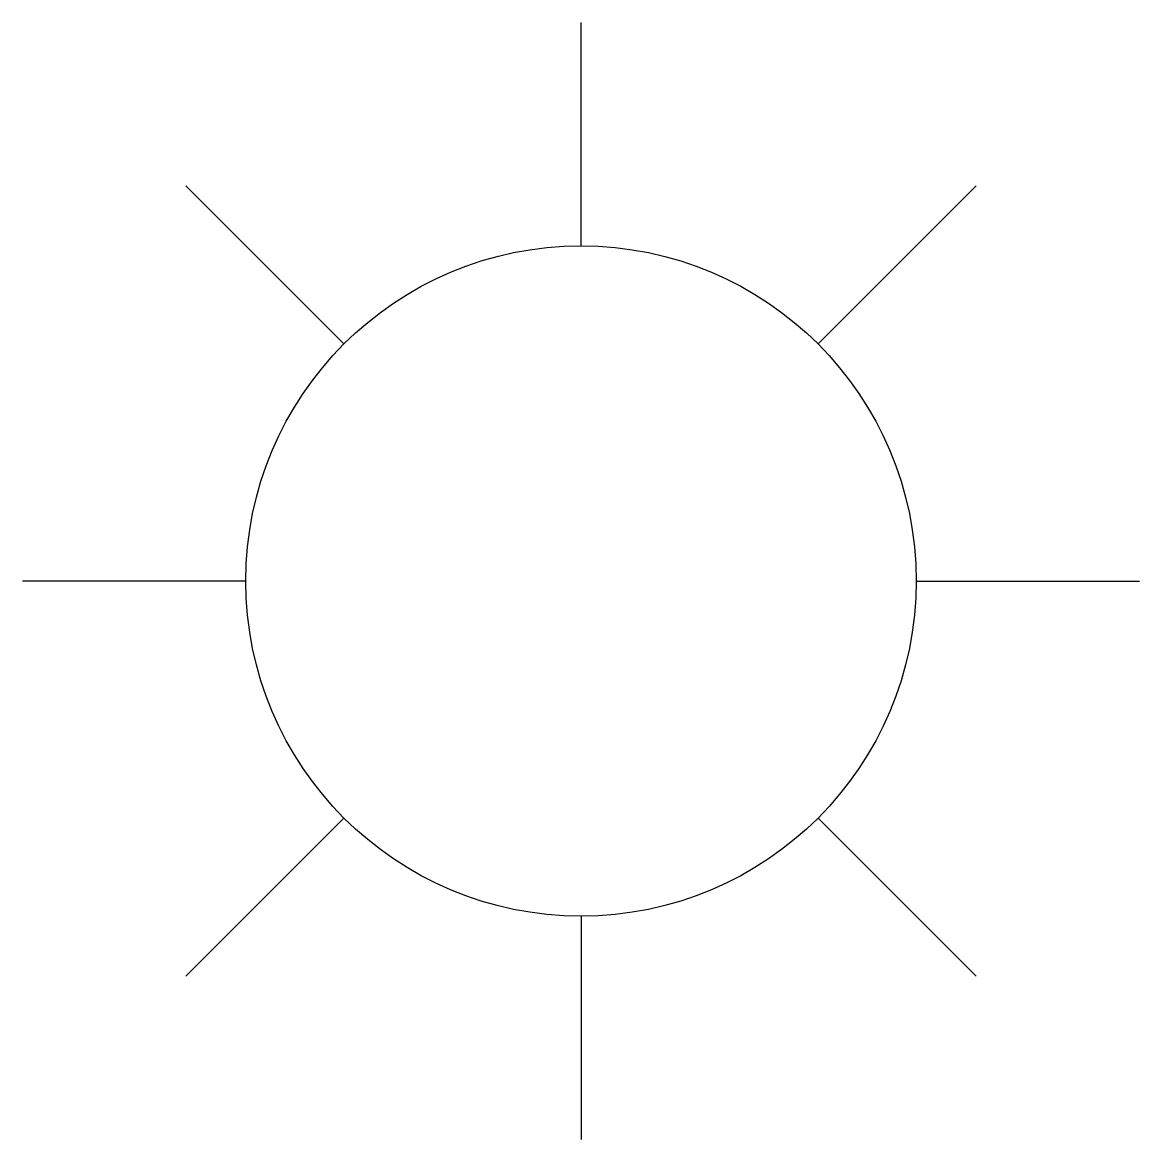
# Model space of a CAD drawing. Extents: x 2.25 to 4.75, y 6.75 to 9.25.
import ezdxf

# ---------------------------------------------------------------- set-up
doc = ezdxf.new("R2010")
doc.units = 0

msp = doc.modelspace()

# ---------------------------------------------------------------- linework, layer by layer
for p, q in [((3.5, 8.75), (3.5, 9.25)), ((2.6161, 8.8839), (2.9697, 8.5303)), ((4.0303, 8.5303), (4.3839, 8.8839)), ((2.75, 8), (2.25, 8)), ((4.25, 8), (4.75, 8)), ((2.9697, 7.4697), (2.6161, 7.1161)), ((4.0303, 7.4697), (4.3839, 7.1161)), ((3.5, 7.25), (3.5, 6.75))]:
    msp.add_line(p, q)
msp.add_circle((3.5, 8), 0.75)

doc.saveas('drawing.dxf')
